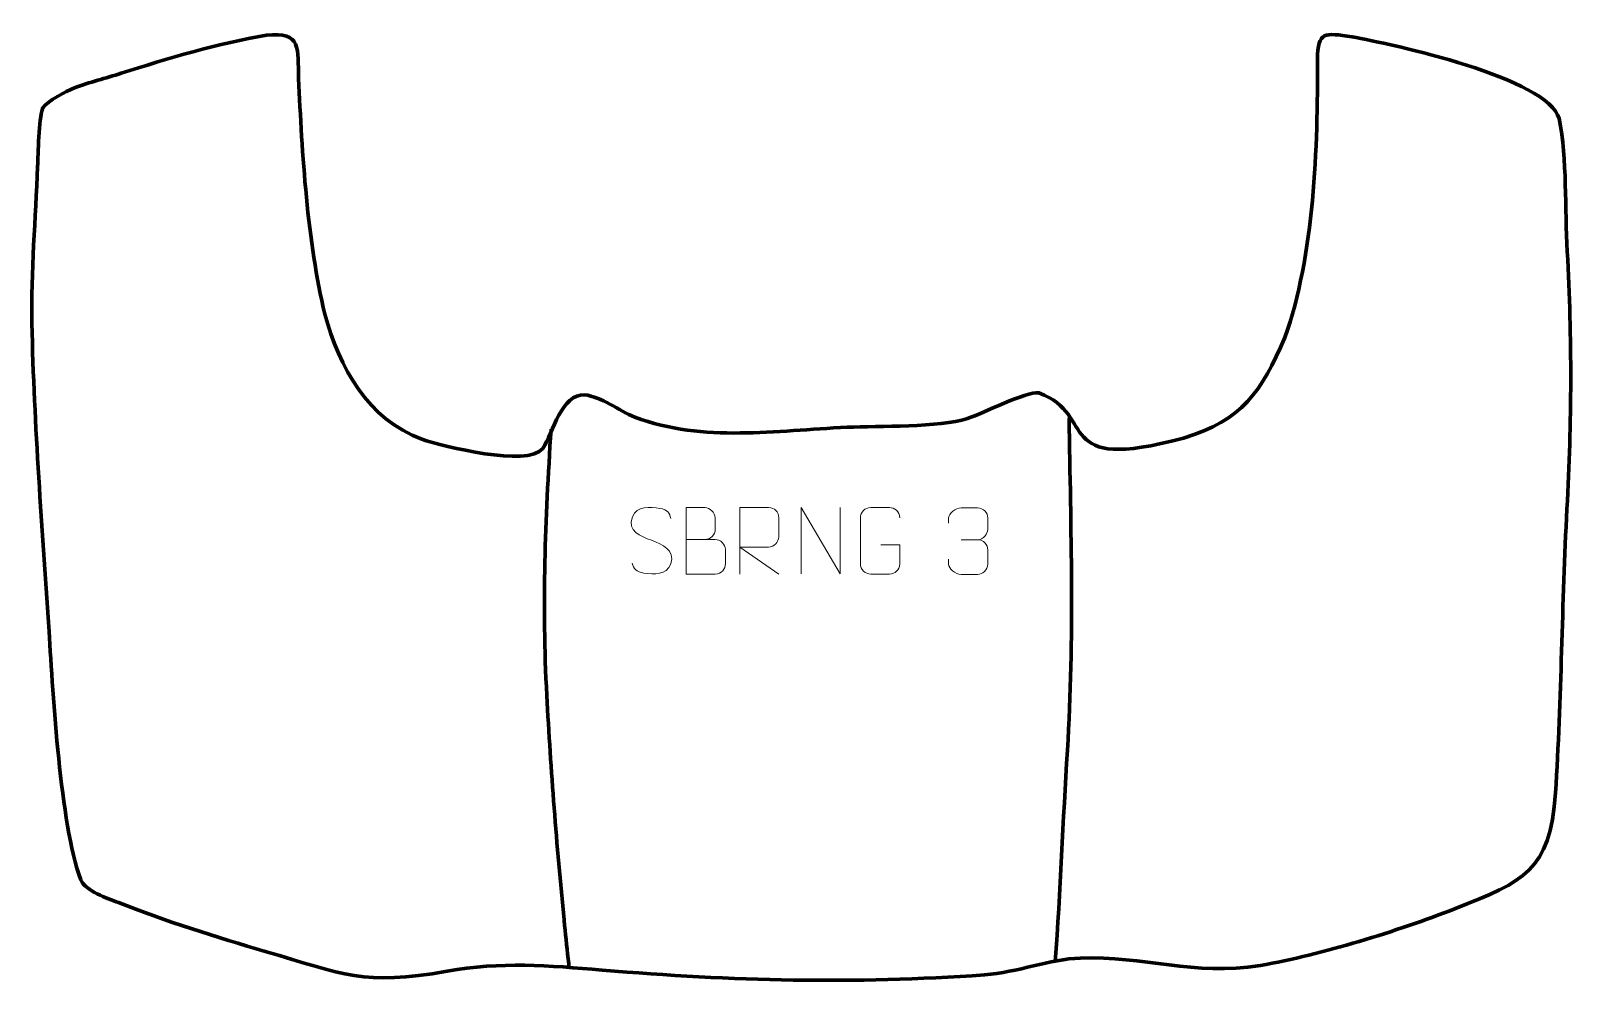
# Model space of a CAD drawing. Header units: millimetres. Extents: x 1088 to 1667, y 279 to 637.
import ezdxf

# ---------------------------------------------------------------- set-up
doc = ezdxf.new("R2010")
doc.units = ezdxf.units.MM
doc.header["$MEASUREMENT"] = 0
doc.layers.add('layer 2', color=7, linetype='Continuous')
doc.layers.add('layer 3', color=7, linetype='Continuous')

msp = doc.modelspace()

# ---------------------------------------------------------------- linework, layer by layer
at = {"layer": 'layer 2', "color": 142, "lineweight": 158}
for points, knots in [([(1283.3883, 487.5887), (1281.1963, 453.3377), (1279.947, 422.0261), (1281.7828, 387.6482), (1281.7828, 387.6482), (1283.284, 359.5321), (1285.4941, 331.4447), (1288.2694, 303.4263), (1288.2694, 303.4263), (1288.3641, 302.4742), (1288.4599, 301.5223), (1288.556, 300.5704), (1288.556, 300.5704), (1288.556, 300.5704), (1288.6519, 299.6276), (1288.6519, 299.6276), (1288.6519, 299.6276), (1289.1421, 294.829), (1289.6704, 290.0393), (1290.2367, 285.2491)], [0, 0, 0, 0, 0.16666667, 0.16666667, 0.16666667, 0.16666667, 0.33333333, 0.33333333, 0.33333333, 0.33333333, 0.5, 0.5, 0.5, 0.5, 0.66666667, 0.66666667, 0.66666667, 0.66666667, 1, 1, 1, 1]), ([(1477.9117, 491.8822), (1478.4915, 449.8042), (1479.8979, 409.3039), (1477.2468, 367.1579), (1477.2468, 367.1579), (1475.5833, 340.7126), (1474.5995, 314.2382), (1472.7126, 287.8047)], [0, 0, 0, 0, 0.33333333, 0.33333333, 0.33333333, 0.33333333, 1, 1, 1, 1])]:
    msp.add_open_spline(points, degree=3, knots=knots, dxfattribs=at)
at = {"layer": 'layer 3', "color": 242, "lineweight": 158}
msp.add_open_spline([(1122.0186, 621.229), (1138.9764, 626.6553), (1159.0003, 632.5887), (1176.4939, 635.4884), (1176.4939, 635.4884), (1189.9903, 637.059), (1188.1997, 630.333), (1188.6104, 619.2978), (1188.6104, 619.2978), (1189.8009, 591.5907), (1191.9161, 557.5771), (1198.4644, 530.7868), (1198.4644, 530.7868), (1203.7334, 510.9467), (1214.6619, 491.3443), (1234.8582, 483.8473), (1234.8582, 483.8473), (1243.0684, 481.2243), (1274.441, 473.1592), (1280.2909, 480.3896), (1280.2909, 480.3896), (1284.0489, 486.4838), (1287.4797, 501.0131), (1295.9969, 500.5213), (1295.9969, 500.5213), (1302.1911, 499.8482), (1308.7799, 494.6533), (1314.8129, 492.1333), (1314.8129, 492.1333), (1340.8803, 482.5176), (1367.5699, 487.1988), (1394.5394, 488.349), (1394.5394, 488.349), (1406.5029, 488.7901), (1429.1722, 488.32), (1439.7696, 491.6507), (1439.7696, 491.6507), (1445.7879, 493.6463), (1461.6186, 501.845), (1466.5247, 501.2792), (1466.5247, 501.2792), (1489.0428, 492.8941), (1470.8329, 470.9321), (1520.8882, 484.306), (1520.8882, 484.306), (1542.8268, 490.952), (1550.2559, 501.6456), (1558.8679, 522.0681), (1558.8679, 522.0681), (1569.955, 552.5231), (1571.3357, 593.9792), (1571.1426, 626.3719), (1571.1426, 626.3719), (1571.3007, 637.1584), (1573.76, 636.4101), (1584.1261, 634.8961), (1584.1261, 634.8961), (1599.0831, 632.2865), (1657.9055, 619.3991), (1661.8568, 604.2428), (1661.8568, 604.2428), (1664.9534, 588.8044), (1663.9754, 570.3775), (1664.9156, 554.3565), (1664.9156, 554.3565), (1666.7759, 521.4002), (1666.5941, 490.6318), (1664.8061, 457.6905), (1664.8061, 457.6905), (1662.9484, 422.1915), (1662.7081, 386.5084), (1660.5734, 351.0779), (1660.5734, 351.0779), (1658.2371, 321.5487), (1648.8377, 318.0178), (1623.0047, 307.6879), (1623.0047, 307.6879), (1600.6599, 299.111), (1573.22, 290.4811), (1549.6928, 286.3461), (1549.6928, 286.3461), (1524.6096, 282.31), (1505.8588, 289.9281), (1482.1702, 289.1186), (1482.1702, 289.1186), (1470.6594, 288.7252), (1458.5879, 283.7381), (1446.146, 282.8094), (1446.146, 282.8094), (1396.8237, 279.3753), (1351.8086, 280.4576), (1302.6115, 284.6001), (1302.6115, 284.6001), (1282.579, 286.2874), (1264.3952, 287.8296), (1244.3899, 284.1719), (1244.3899, 284.1719), (1212.7661, 278.5619), (1205.757, 282.9741), (1176.0868, 291.6225), (1176.0868, 291.6225), (1158.1642, 296.8467), (1138.2078, 303.0872), (1120.9406, 309.9439), (1120.9406, 309.9439), (1116.8368, 311.5536), (1108.5647, 314.2087), (1106.7983, 318.4534), (1106.7983, 318.4534), (1098.9905, 340.1917), (1096.4938, 387.1715), (1094.8983, 411.6333), (1094.8983, 411.6333), (1092.3959, 449.9839), (1089.2674, 488.9442), (1088.4625, 527.3352), (1088.4625, 527.3352), (1088.0594, 546.5643), (1089.895, 566.8904), (1090.6265, 586.2479), (1090.6265, 586.2479), (1090.795, 590.7054), (1091.1032, 604.1987), (1092.4466, 607.8185), (1092.4466, 607.8185), (1092.4466, 607.8185), (1092.596, 608.2212), (1092.596, 608.2212), (1092.596, 608.2212), (1094.4258, 611.035), (1101.2758, 614.4679), (1104.433, 615.7121), (1104.433, 615.7121), (1110.1207, 617.9533), (1116.1893, 619.3552), (1122.0186, 621.229)], degree=3, knots=[0, 0, 0, 0, 0.02857143, 0.02857143, 0.02857143, 0.02857143, 0.05714286, 0.05714286, 0.05714286, 0.05714286, 0.08571429, 0.08571429, 0.08571429, 0.08571429, 0.11428571, 0.11428571, 0.11428571, 0.11428571, 0.14285714, 0.14285714, 0.14285714, 0.14285714, 0.17142857, 0.17142857, 0.17142857, 0.17142857, 0.2, 0.2, 0.2, 0.2, 0.22857143, 0.22857143, 0.22857143, 0.22857143, 0.25714286, 0.25714286, 0.25714286, 0.25714286, 0.28571429, 0.28571429, 0.28571429, 0.28571429, 0.31428571, 0.31428571, 0.31428571, 0.31428571, 0.34285714, 0.34285714, 0.34285714, 0.34285714, 0.37142857, 0.37142857, 0.37142857, 0.37142857, 0.4, 0.4, 0.4, 0.4, 0.42857143, 0.42857143, 0.42857143, 0.42857143, 0.45714286, 0.45714286, 0.45714286, 0.45714286, 0.48571429, 0.48571429, 0.48571429, 0.48571429, 0.51428571, 0.51428571, 0.51428571, 0.51428571, 0.54285714, 0.54285714, 0.54285714, 0.54285714, 0.57142857, 0.57142857, 0.57142857, 0.57142857, 0.6, 0.6, 0.6, 0.6, 0.62857143, 0.62857143, 0.62857143, 0.62857143, 0.65714286, 0.65714286, 0.65714286, 0.65714286, 0.68571429, 0.68571429, 0.68571429, 0.68571429, 0.71428571, 0.71428571, 0.71428571, 0.71428571, 0.74285714, 0.74285714, 0.74285714, 0.74285714, 0.77142857, 0.77142857, 0.77142857, 0.77142857, 0.8, 0.8, 0.8, 0.8, 0.82857143, 0.82857143, 0.82857143, 0.82857143, 0.85714286, 0.85714286, 0.85714286, 0.85714286, 0.88571429, 0.88571429, 0.88571429, 0.88571429, 0.91428571, 0.91428571, 0.91428571, 0.91428571, 0.94285714, 0.94285714, 0.94285714, 0.94285714, 1, 1, 1, 1], dxfattribs=at)
at = {"layer": 'layer 3', "color": 250, "lineweight": 9}
for points, knots in [([(1321.1066, 445.963), (1316.8583, 447.4334), (1311.9502, 449.2292), (1313.9553, 454.7495), (1313.9553, 454.7495), (1315.4588, 458.8894), (1320.6724, 458.5009), (1324.276, 457.8998), (1324.276, 457.8998), (1327.1366, 457.4226), (1328.0013, 456.2094), (1328.3119, 454.1253)], [0, 0, 0, 0, 0.25, 0.25, 0.25, 0.25, 0.5, 0.5, 0.5, 0.5, 1, 1, 1, 1]), ([(1334.1044, 446.2281), (1337.743, 446.2285), (1341.3301, 446.2285), (1344.9695, 446.2281), (1344.9695, 446.2281), (1346.9449, 446.2108), (1348.8685, 444.4747), (1348.8685, 442.4251), (1348.8685, 442.4251), (1348.8681, 441.2965), (1348.8681, 438.2471), (1348.8685, 437.1182), (1348.8685, 437.1182), (1348.8861, 435.2603), (1347.344, 433.2464), (1345.0225, 433.2633), (1345.0225, 433.2633), (1341.3827, 433.2637), (1337.7433, 433.2637), (1334.1044, 433.2633), (1334.1044, 433.2633), (1334.1044, 441.5816), (1334.1044, 449.8994), (1334.1044, 458.2169), (1334.1044, 458.2169), (1336.4781, 458.2169), (1338.8522, 458.2169), (1341.2264, 458.2169), (1341.2264, 458.2169), (1342.9072, 458.2345), (1345.004, 456.324), (1345.0217, 454.3616), (1345.0217, 454.3616), (1345.0213, 452.2955), (1345.0213, 452.1495), (1345.0217, 450.083), (1345.0217, 450.083), (1345.039, 448.0169), (1343.1845, 446.2108), (1341.1745, 446.2281)], [0, 0, 0, 0, 0.09090909, 0.09090909, 0.09090909, 0.09090909, 0.18181818, 0.18181818, 0.18181818, 0.18181818, 0.27272727, 0.27272727, 0.27272727, 0.27272727, 0.36363636, 0.36363636, 0.36363636, 0.36363636, 0.45454545, 0.45454545, 0.45454545, 0.45454545, 0.54545455, 0.54545455, 0.54545455, 0.54545455, 0.63636364, 0.63636364, 0.63636364, 0.63636364, 0.72727273, 0.72727273, 0.72727273, 0.72727273, 0.81818182, 0.81818182, 0.81818182, 0.81818182, 1, 1, 1, 1]), ([(1354.226, 433.2597), (1354.226, 433.2597), (1354.226, 458.2132), (1354.226, 458.2132), (1354.226, 458.2132), (1357.8208, 458.2132), (1361.4163, 458.2132), (1365.0115, 458.2132), (1365.0115, 458.2132), (1367.3368, 458.1755), (1368.8941, 456.6855), (1368.89, 454.3191), (1368.89, 454.3191), (1368.8896, 452.2836), (1368.8896, 449.2242), (1368.89, 447.1882), (1368.89, 447.1882), (1368.8835, 445.3127), (1367.0712, 443.3709), (1365.0617, 443.3518), (1365.0617, 443.3518), (1365.0617, 443.3518), (1354.226, 443.3518), (1354.226, 443.3518), (1354.226, 443.3518), (1354.226, 443.3518), (1368.8807, 433.2597), (1368.8807, 433.2597)], [0, 0, 0, 0, 0.125, 0.125, 0.125, 0.125, 0.25, 0.25, 0.25, 0.25, 0.375, 0.375, 0.375, 0.375, 0.5, 0.5, 0.5, 0.5, 0.625, 0.625, 0.625, 0.625, 0.75, 0.75, 0.75, 0.75, 1, 1, 1, 1]), ([(1377.3182, 433.309), (1377.3182, 433.309), (1377.3182, 458.2625), (1377.3182, 458.2625), (1377.3182, 458.2625), (1377.3182, 458.2625), (1391.973, 433.309), (1391.973, 433.309), (1391.973, 433.309), (1391.973, 433.309), (1391.973, 458.2625), (1391.973, 458.2625)], [0, 0, 0, 0, 0.25, 0.25, 0.25, 0.25, 0.5, 0.5, 0.5, 0.5, 1, 1, 1, 1]), ([(1407.1954, 444.2421), (1407.1954, 444.2421), (1414.3635, 444.2421), (1414.3635, 444.2421), (1414.3635, 444.2421), (1414.3635, 444.2421), (1414.3635, 437.074), (1414.3635, 437.074), (1414.3635, 437.074), (1414.2238, 434.7506), (1412.5466, 433.271), (1410.3988, 433.2602), (1410.3988, 433.2602), (1408.067, 433.2606), (1405.735, 433.2606), (1403.4035, 433.2602), (1403.4035, 433.2602), (1401.4786, 433.1548), (1399.5064, 435.0393), (1399.5176, 437.0566), (1399.5176, 437.0566), (1399.518, 442.8267), (1399.518, 448.5964), (1399.5176, 454.3657), (1399.5176, 454.3657), (1399.5218, 456.5038), (1401.2686, 458.223), (1403.4209, 458.2096), (1403.4209, 458.2096), (1405.7466, 458.2096), (1408.0727, 458.2096), (1410.3988, 458.2096), (1410.3988, 458.2096), (1412.3455, 458.245), (1414.3369, 456.7535), (1414.3635, 454.3158)], [0, 0, 0, 0, 0.1, 0.1, 0.1, 0.1, 0.2, 0.2, 0.2, 0.2, 0.3, 0.3, 0.3, 0.3, 0.4, 0.4, 0.4, 0.4, 0.5, 0.5, 0.5, 0.5, 0.6, 0.6, 0.6, 0.6, 0.7, 0.7, 0.7, 0.7, 0.8, 0.8, 0.8, 0.8, 1, 1, 1, 1]), ([(1432.6401, 452.3894), (1432.6401, 452.3894), (1432.6401, 454.2466), (1432.6401, 454.2466), (1432.6401, 454.2466), (1432.6258, 455.9885), (1435.2903, 458.1066), (1437.3494, 458.0839), (1437.3494, 458.0839), (1439.4135, 458.0839), (1441.4775, 458.0839), (1443.5412, 458.0839), (1443.5412, 458.0839), (1445.7357, 458.0927), (1447.334, 456.2459), (1447.3784, 454.3338), (1447.3784, 454.3338), (1447.378, 452.8987), (1447.378, 451.4636), (1447.3784, 450.0281), (1447.3784, 450.0281), (1447.3298, 448.3746), (1445.7272, 446.1446), (1443.5289, 446.1546), (1443.5289, 446.1546), (1445.7326, 446.1434), (1447.3406, 444.3402), (1447.3946, 442.2807), (1447.3946, 442.2807), (1447.3942, 440.496), (1447.3942, 438.7113), (1447.3946, 436.9262), (1447.3946, 436.9262), (1447.4047, 434.8648), (1445.3498, 433.1017), (1443.5289, 433.1098), (1443.5289, 433.1098), (1441.4636, 433.1101), (1439.3984, 433.1101), (1437.3328, 433.1098), (1437.3328, 433.1098), (1435.1642, 433.1213), (1432.6332, 435.5215), (1432.6146, 436.9833), (1432.6146, 436.9833), (1432.6146, 436.9833), (1432.6146, 438.8919), (1432.6146, 438.8919)], [0, 0, 0, 0, 0.07692308, 0.07692308, 0.07692308, 0.07692308, 0.15384615, 0.15384615, 0.15384615, 0.15384615, 0.23076923, 0.23076923, 0.23076923, 0.23076923, 0.30769231, 0.30769231, 0.30769231, 0.30769231, 0.38461538, 0.38461538, 0.38461538, 0.38461538, 0.46153846, 0.46153846, 0.46153846, 0.46153846, 0.53846154, 0.53846154, 0.53846154, 0.53846154, 0.61538462, 0.61538462, 0.61538462, 0.61538462, 0.69230769, 0.69230769, 0.69230769, 0.69230769, 0.76923077, 0.76923077, 0.76923077, 0.76923077, 0.84615385, 0.84615385, 0.84615385, 0.84615385, 1, 1, 1, 1]), ([(1321.1066, 445.9629), (1325.1252, 444.3162), (1330.1547, 442.4279), (1328.3207, 437.0676), (1328.3207, 437.0676), (1326.8609, 432.8012), (1321.9501, 433.0579), (1318.224, 433.6126), (1318.224, 433.6126), (1315.474, 434.0224), (1314.2531, 435.2359), (1313.8751, 437.3481)], [0, 0, 0, 0, 0.25, 0.25, 0.25, 0.25, 0.5, 0.5, 0.5, 0.5, 1, 1, 1, 1])]:
    msp.add_open_spline(points, degree=3, knots=knots, dxfattribs=at)
msp.add_open_spline([(1437.3498, 446.1442), (1437.3498, 446.1442), (1443.5462, 446.1442), (1443.5462, 446.1442)], degree=3, dxfattribs=at)

doc.saveas('drawing.dxf')
